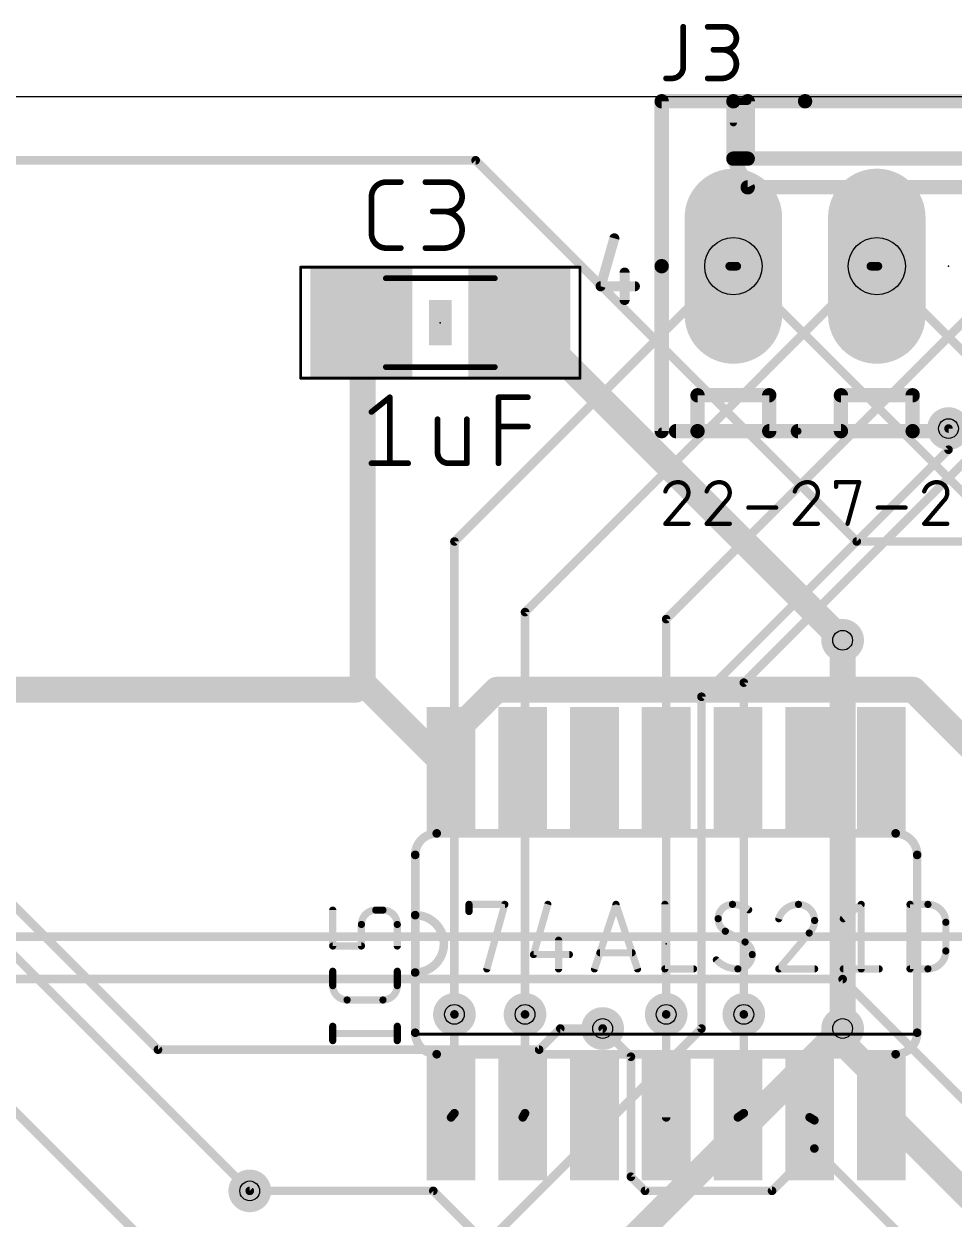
# Model space of a CAD drawing. Extents: x 0 to 200, y 0 to 49.
# Drawn here: x 141.62 to 158.1, y 28.12 to 49.29 of the extents above; entities that cross this region are included whole.
import ezdxf

# ---------------------------------------------------------------- set-up
doc = ezdxf.new("R2010")
doc.units = 0
for name, color, linetype in [('1', 12, 'CONTINUOUS'), ('16', 132, 'CONTINUOUS'), ('17', 110, 'CONTINUOUS'), ('18', 110, 'CONTINUOUS'), ('20', 31, 'CONTINUOUS'), ('21', 253, 'CONTINUOUS'), ('23', 53, 'CONTINUOUS'), ('25', 253, 'CONTINUOUS'), ('27', 253, 'CONTINUOUS'), ('29', 253, 'CONTINUOUS'), ('30', 253, 'CONTINUOUS'), ('31', 253, 'CONTINUOUS'), ('35', 253, 'CONTINUOUS'), ('39', 12, 'CONTINUOUS'), ('44', 253, 'CONTINUOUS'), ('51', 253, 'CONTINUOUS')]:
    doc.layers.add(name, color=color, linetype=linetype)

# ---------------------------------------------------------------- blocks, each defined once
blk = doc.blocks.new('RECT')
blk.add_solid([(-0.5, -0.5), (0.5, -0.5), (-0.5, 0.5), (0.5, 0.5)])
blk = doc.blocks.new('LONGP100')
at = {"const_width": 1}
blk.add_lwpolyline([(-0.5, 0), (0.5, 0)], dxfattribs=at)
at = {"const_width": 0.5}
for points in [[(-0.5, 0.25, 1), (-0.5, -0.25)], [(0.5, -0.25, 1), (0.5, 0.25)]]:
    blk.add_lwpolyline(points, format="xyb", dxfattribs=at)
blk = doc.blocks.new('ROUNDV')
at = {"const_width": 0.5}
blk.add_lwpolyline([(0, -0.25, 1), (0, 0.25, 1), (0, -0.25)], format="xyb", dxfattribs=at)

msp = doc.modelspace()

# ---------------------------------------------------------------- linework, layer by layer
at = {"layer": '1'}
for points, const_width in [([(88.125, 46.875), (149.625, 46.875)], 0.1524), ([(149.625, 46.875), (156.375, 40.125)], 0.1524), ([(154.25, 45), (154.19, 45)], 0.1524), ([(154.25, 45), (158.5, 40.75)], 0.1524), ([(156.75, 45), (156.73, 45)], 0.1524), ([(156.75, 45), (159, 42.75)], 0.1524), ([(147.625, 44), (147.6, 44)], 0.4572), ([(147.625, 37.625), (147.625, 44)], 0.4572), ([(150.5, 44), (150.4, 44)], 0.4572), ([(156.125, 38.375), (150.5, 44)], 0.4572), ([(158, 42.125), (181.625, 42.125)], 0.1524), ([(156.375, 40.125), (162.875, 40.125)], 0.1524), ([(135.875, 37.5), (147.5, 37.5)], 0.4572), ([(147.5, 37.5), (147.625, 37.625)], 0.4572), ([(149.125, 36.125), (147.625, 37.625)], 0.4572), ([(149, 36.5), (150, 37.5)], 0.4572), ([(150, 37.5), (157.375, 37.5)], 0.4572), ([(157.375, 37.5), (158.75, 36.125)], 0.4572), ([(149, 36.5), (149.19, 36.0734)], 0.4572), ([(149.125, 36.125), (149.19, 36.0734)], 0.4572), ([(153.75, 17.75), (138.5, 33)], 0.1524), ([(138.875, 33.125), (168.375, 33.125)], 0.1524), ([(140, 32.375), (156.125, 32.375)], 0.1524), ([(156.125, 32.375), (161.625, 26.875)], 0.1524), ([(149.25, 31.75), (149.25, 30)], 0.1524), ([(150.5, 31.75), (150.5, 30)], 0.1524), ([(153, 31.75), (153, 29.9266)], 0.1524), ([(154.375, 31.75), (154.375, 30)], 0.1524), ([(151.875, 31.5), (152.375, 31)], 0.1524), ([(156.125, 31.25), (156.125, 31.5)], 0.4572), ([(156.75, 30.625), (156.125, 31.25)], 0.4572), ([(152.375, 31), (152.375, 28.875)], 0.1524), ([(156.75, 30), (156.75, 30.625)], 0.4572), ([(149.25, 30), (149.19, 29.9266)], 0.1524), ([(150.5, 30), (150.46, 29.9266)], 0.1524), ([(154.375, 30), (154.27, 29.9266)], 0.1524), ([(156.75, 30), (156.81, 29.9266)], 0.4572), ([(157, 29.875), (156.81, 29.9266)], 0.4572), ([(162.25, 24.625), (157, 29.875)], 0.4572), ([(155.625, 29.875), (155.54, 29.9266)], 0.1524), ([(155.625, 29.375), (155.54, 29.9266)], 0.1524), ([(155.625, 29.375), (155.625, 29.875)], 0.1524), ([(154.875, 28.625), (155.625, 29.375)], 0.1524), ([(162.375, 22.625), (155.625, 29.375)], 0.1524), ([(152.375, 28.875), (152.625, 28.625)], 0.1524), ([(145.625, 28.625), (148.875, 28.625)], 0.1524), ([(148.875, 28.625), (151.375, 26.125)], 0.1524), ([(152.625, 28.625), (154.875, 28.625)], 0.1524)]:
    msp.add_lwpolyline(points, dxfattribs=dict(at, const_width=const_width))
for points, const_width in [([(149.6519, 46.9019, 1), (149.5981, 46.8481)], 0.0762), ([(149.625, 46.8369, 1), (149.625, 46.9131)], 0.0762), ([(154.19, 45.0381, 1), (154.19, 44.9619)], 0.0762), ([(154.2769, 45.0269, 1), (154.2231, 44.9731)], 0.0762), ([(154.25, 44.9619, 1), (154.25, 45.0381)], 0.0762), ([(156.73, 45.0381, 1), (156.73, 44.9619)], 0.0762), ([(156.7769, 45.0269, 1), (156.7231, 44.9731)], 0.0762), ([(156.75, 44.9619, 1), (156.75, 45.0381)], 0.0762), ([(147.6, 44.1143, 1), (147.6, 43.8857)], 0.2286), ([(147.7393, 44, 1), (147.5107, 44)], 0.2286), ([(147.625, 43.8857, 1), (147.625, 44.1143)], 0.2286), ([(150.4, 44.1143, 1), (150.4, 43.8857)], 0.2286), ([(150.5808, 44.0808, 1), (150.4192, 43.9192)], 0.2286), ([(150.5, 43.8857, 1), (150.5, 44.1143)], 0.2286), ([(158, 42.1631, 1), (158, 42.0869)], 0.0762), ([(156.375, 40.1631, 1), (156.375, 40.0869)], 0.0762), ([(156.3481, 40.0981, 1), (156.4019, 40.1519)], 0.0762), ([(156.0442, 38.2942, 1), (156.2058, 38.4558)], 0.2286), ([(147.4192, 37.5808, 1), (147.5808, 37.4192)], 0.2286), ([(147.5, 37.3857, 1), (147.5, 37.6143)], 0.2286), ([(147.7058, 37.7058, 1), (147.5442, 37.5442)], 0.2286), ([(147.5107, 37.625, 1), (147.7393, 37.625)], 0.2286), ([(147.7058, 37.5442, 1), (147.5442, 37.7058)], 0.2286), ([(150, 37.6143, 1), (150, 37.3857)], 0.2286), ([(150.0808, 37.4192, 1), (149.9192, 37.5808)], 0.2286), ([(157.4558, 37.5808, 1), (157.2942, 37.4192)], 0.2286), ([(157.375, 37.3857, 1), (157.375, 37.6143)], 0.2286), ([(149.1044, 36.5465, 1), (148.8956, 36.4535)], 0.2286), ([(148.9192, 36.5808, 1), (149.0808, 36.4192)], 0.2286), ([(149.1961, 36.2145, 1), (149.0539, 36.0355)], 0.2286), ([(149.0442, 36.0442, 1), (149.2058, 36.2058)], 0.2286), ([(149.0856, 36.0269, 1), (149.2944, 36.1199)], 0.2286), ([(149.1189, 35.9839, 1), (149.2611, 36.1629)], 0.2286), ([(156.1519, 32.4019, 1), (156.0981, 32.3481)], 0.0762), ([(156.125, 32.3369, 1), (156.125, 32.4131)], 0.0762), ([(149.2881, 31.75, 1), (149.2119, 31.75)], 0.0762), ([(150.5381, 31.75, 1), (150.4619, 31.75)], 0.0762), ([(153.0381, 31.75, 1), (152.9619, 31.75)], 0.0762), ([(154.4131, 31.75, 1), (154.3369, 31.75)], 0.0762), ([(151.9019, 31.5269, 1), (151.8481, 31.4731)], 0.0762), ([(156.2393, 31.5, 1), (156.0107, 31.5)], 0.2286), ([(156.2058, 31.3308, 1), (156.0442, 31.1692)], 0.2286), ([(156.0107, 31.25, 1), (156.2393, 31.25)], 0.2286), ([(152.4131, 31, 1), (152.3369, 31)], 0.0762), ([(152.3481, 30.9731, 1), (152.4019, 31.0269)], 0.0762), ([(156.8643, 30.625, 1), (156.6357, 30.625)], 0.2286), ([(156.6692, 30.5442, 1), (156.8308, 30.7058)], 0.2286), ([(149.2795, 29.9759, 1), (149.2205, 30.0241)], 0.0762), ([(150.5335, 29.9818, 1), (150.4665, 30.0182)], 0.0762), ([(154.3968, 29.9688, 1), (154.3532, 30.0312)], 0.0762), ([(156.8385, 30.0723, 1), (156.6615, 29.9277)], 0.2286), ([(156.6357, 30, 1), (156.8643, 30)], 0.2286), ([(156.84, 30.0369, 1), (156.78, 29.8163)], 0.2286), ([(156.7215, 29.8543, 1), (156.8985, 29.9989)], 0.2286), ([(157.0808, 29.9558, 1), (156.9192, 29.7942)], 0.2286), ([(156.97, 29.7647, 1), (157.03, 29.9853)], 0.2286), ([(149.1605, 29.9507, 1), (149.2195, 29.9025)], 0.0762), ([(149.2119, 30, 1), (149.2881, 30)], 0.0762), ([(150.4265, 29.9448, 1), (150.4935, 29.9084)], 0.0762), ([(150.4619, 30, 1), (150.5381, 30)], 0.0762), ([(152.9619, 29.9266, 1), (153.0381, 29.9266)], 0.0762), ([(154.2482, 29.9578, 1), (154.2918, 29.8954)], 0.0762), ([(154.3369, 30, 1), (154.4131, 30)], 0.0762), ([(155.5598, 29.9592, 1), (155.5202, 29.894)], 0.0762), ([(155.5777, 29.9324, 1), (155.5023, 29.9208)], 0.0762), ([(155.6631, 29.875, 1), (155.5869, 29.875)], 0.0762), ([(155.6052, 29.8424, 1), (155.6448, 29.9076)], 0.0762), ([(155.6519, 29.4019, 1), (155.5981, 29.3481)], 0.0762), ([(155.6519, 29.3481, 1), (155.5981, 29.4019)], 0.0762), ([(155.5869, 29.375, 1), (155.6631, 29.375)], 0.0762), ([(155.5873, 29.3692, 1), (155.6627, 29.3808)], 0.0762), ([(152.3369, 28.875, 1), (152.4131, 28.875)], 0.0762), ([(152.4019, 28.9019, 1), (152.3481, 28.8481)], 0.0762), ([(145.625, 28.6631, 1), (145.625, 28.5869)], 0.0762), ([(148.9019, 28.6519, 1), (148.8481, 28.5981)], 0.0762), ([(148.875, 28.5869, 1), (148.875, 28.6631)], 0.0762), ([(152.625, 28.6631, 1), (152.625, 28.5869)], 0.0762), ([(152.5981, 28.5981, 1), (152.6519, 28.6519)], 0.0762), ([(154.8481, 28.6519, 1), (154.9019, 28.5981)], 0.0762), ([(154.875, 28.5869, 1), (154.875, 28.6631)], 0.0762)]:
    msp.add_lwpolyline(points, format="xyb", dxfattribs=dict(at, const_width=const_width))
at = {"layer": '16'}
for points, const_width in [([(127.625, 46.625), (145.625, 28.625)], 0.1524), ([(129.125, 46), (144, 31.125)], 0.1524), ([(154.125, 45), (149.25, 40.125)], 0.1524), ([(156.625, 45), (150.5, 38.875)], 0.1524), ([(159.25, 45), (153, 38.75)], 0.1524), ([(154.125, 45), (154.19, 45)], 0.1524), ([(161.75, 45), (154.375, 37.625)], 0.1524), ([(156.625, 45), (156.73, 45)], 0.1524), ([(158, 41.75), (158, 42.125)], 0.1524), ([(153.625, 37.375), (158, 41.75)], 0.1524), ([(149.25, 40.125), (149.25, 31.75)], 0.1524), ([(150.5, 38.875), (150.5, 31.75)], 0.1524), ([(153, 38.75), (153, 31.75)], 0.1524), ([(156.125, 31.5), (156.125, 38.375)], 0.4572), ([(154.375, 37.625), (154.375, 31.75)], 0.1524), ([(153.625, 31.5), (153.625, 37.375)], 0.1524), ([(148.625, 26.5), (153.625, 31.5)], 0.1524), ([(156.125, 31.5), (150.625, 26)], 0.4572), ([(150.75, 31.125), (151.125, 31.5)], 0.1524), ([(151.125, 31.5), (151.875, 31.5)], 0.1524), ([(144, 31.125), (150.75, 31.125)], 0.1524)]:
    msp.add_lwpolyline(points, dxfattribs=dict(at, const_width=const_width))
for points, const_width in [([(154.125, 45.0381, 1), (154.125, 44.9619)], 0.0762), ([(154.1519, 44.9731, 1), (154.0981, 45.0269)], 0.0762), ([(154.19, 44.9619, 1), (154.19, 45.0381)], 0.0762), ([(156.625, 45.0381, 1), (156.625, 44.9619)], 0.0762), ([(156.6519, 44.9731, 1), (156.5981, 45.0269)], 0.0762), ([(156.73, 44.9619, 1), (156.73, 45.0381)], 0.0762), ([(158.0381, 42.125, 1), (157.9619, 42.125)], 0.0762), ([(157.9619, 41.75, 1), (158.0381, 41.75)], 0.0762), ([(158.0269, 41.7231, 1), (157.9731, 41.7769)], 0.0762), ([(149.2881, 40.125, 1), (149.2119, 40.125)], 0.0762), ([(149.2231, 40.1519, 1), (149.2769, 40.0981)], 0.0762), ([(150.5381, 38.875, 1), (150.4619, 38.875)], 0.0762), ([(150.4731, 38.9019, 1), (150.5269, 38.8481)], 0.0762), ([(153.0381, 38.75, 1), (152.9619, 38.75)], 0.0762), ([(152.9731, 38.7769, 1), (153.0269, 38.7231)], 0.0762), ([(156.2393, 38.375, 1), (156.0107, 38.375)], 0.2286), ([(154.4131, 37.625, 1), (154.3369, 37.625)], 0.0762), ([(154.3481, 37.6519, 1), (154.4019, 37.5981)], 0.0762), ([(153.6631, 37.375, 1), (153.5869, 37.375)], 0.0762), ([(153.5981, 37.4019, 1), (153.6519, 37.3481)], 0.0762), ([(149.2119, 31.75, 1), (149.2881, 31.75)], 0.0762), ([(150.4619, 31.75, 1), (150.5381, 31.75)], 0.0762), ([(152.9619, 31.75, 1), (153.0381, 31.75)], 0.0762), ([(154.3369, 31.75, 1), (154.4131, 31.75)], 0.0762), ([(151.125, 31.5381, 1), (151.125, 31.4619)], 0.0762), ([(151.1519, 31.4731, 1), (151.0981, 31.5269)], 0.0762), ([(151.875, 31.4619, 1), (151.875, 31.5381)], 0.0762), ([(153.5869, 31.5, 1), (153.6631, 31.5)], 0.0762), ([(153.6519, 31.4731, 1), (153.5981, 31.5269)], 0.0762), ([(156.0107, 31.5, 1), (156.2393, 31.5)], 0.2286), ([(156.2058, 31.4192, 1), (156.0442, 31.5808)], 0.2286), ([(144, 31.1631, 1), (144, 31.0869)], 0.0762), ([(143.9731, 31.0981, 1), (144.0269, 31.1519)], 0.0762), ([(150.7231, 31.1519, 1), (150.7769, 31.0981)], 0.0762), ([(150.75, 31.0869, 1), (150.75, 31.1631)], 0.0762), ([(145.5981, 28.5981, 1), (145.6519, 28.6519)], 0.0762)]:
    msp.add_lwpolyline(points, format="xyb", dxfattribs=dict(at, const_width=const_width))
at = {"layer": '20'}
msp.add_line((200, 48), (0, 48), dxfattribs=at)
at = {"layer": '21'}
for points, const_width in [([(152.92, 45), (152.92, 47.921)], 0.254), ([(152.92, 47.921), (154.19, 47.921)], 0.254), ([(154.19, 47.921), (155.46, 47.921)], 0.254), ([(154.19, 46.905), (154.19, 47.921)], 0.254), ([(154.444, 47.921), (154.444, 46.905)], 0.254), ([(163.08, 47.921), (155.46, 47.921)], 0.254), ([(154.19, 47.54), (154.19, 47.921)], 0.127), ([(154.444, 47.921), (154.19, 47.921)], 0.127), ([(154.19, 46.905), (154.444, 46.905)], 0.254), ([(154.19, 46.905), (154.444, 46.397)], 0.254), ([(154.444, 46.905), (161.556, 46.905)], 0.254), ([(154.444, 46.397), (161.556, 46.397)], 0.254), ([(152.0817, 45.4938), (151.839, 44.6443)], 0.1778), ([(152.92, 45), (152.92, 42.079)], 0.254), ([(152.2637, 44.887), (152.2637, 44.4016)], 0.1778), ([(151.839, 44.6443), (152.4458, 44.6443)], 0.1778), ([(153.555, 42.079), (153.555, 42.714)], 0.254), ([(153.555, 42.714), (154.825, 42.714)], 0.254), ([(154.825, 42.714), (154.825, 42.079)], 0.254), ([(156.095, 42.079), (156.095, 42.714)], 0.254), ([(156.095, 42.714), (157.365, 42.714)], 0.254), ([(157.365, 42.714), (157.365, 42.079)], 0.254), ([(152.92, 42.079), (155.333, 42.079)], 0.127), ([(153.174, 42.079), (153.555, 42.079)], 0.254), ([(157.365, 42.079), (153.555, 42.079)], 0.254), ([(154.825, 42.079), (156.095, 42.079)], 0.254), ([(163.08, 42.079), (155.333, 42.079)], 0.254), ([(157.365, 42.079), (158.635, 42.079)], 0.254), ([(157.064, 34.9558), (148.936, 34.9558)], 0.1524), ([(148.555, 34.5748), (148.555, 33.508)], 0.1524), ([(157.445, 31.4252), (157.445, 34.5748)], 0.1524), ([(148.555, 33.508), (148.555, 32.492)], 0.1524), ([(148.555, 32.492), (148.555, 31.4252)], 0.1524), ([(148.555, 31.3998), (157.445, 31.3998)], 0.0508), ([(148.936, 31.0442), (157.064, 31.0442)], 0.1524)]:
    msp.add_lwpolyline(points, dxfattribs=dict(at, const_width=const_width))
for points, const_width in [([(152.9835, 47.921, 1), (152.8565, 47.921)], 0.127), ([(152.92, 47.9845, 1), (152.92, 47.8575)], 0.127), ([(154.19, 47.9845, 1), (154.19, 47.8575)], 0.127), ([(154.2535, 47.921, 1), (154.1265, 47.921)], 0.127), ([(154.19, 47.8575, 1), (154.19, 47.9845)], 0.127), ([(154.5075, 47.921, 1), (154.3805, 47.921)], 0.127), ([(155.46, 47.9845, 1), (155.46, 47.8575)], 0.127), ([(155.46, 47.8575, 1), (155.46, 47.9845)], 0.127), ([(154.19, 47.9528, 1), (154.19, 47.8892)], 0.0635), ([(154.2217, 47.921, 1), (154.1583, 47.921)], 0.0635), ([(154.444, 47.8892, 1), (154.444, 47.9528)], 0.0635), ([(154.1583, 47.54, 1), (154.2217, 47.54)], 0.0635), ([(154.19, 46.9685, 1), (154.19, 46.8415)], 0.127), ([(154.2468, 46.9334, 1), (154.1332, 46.8766)], 0.127), ([(154.444, 46.9685, 1), (154.444, 46.8415)], 0.127), ([(154.444, 46.8415, 1), (154.444, 46.9685)], 0.127), ([(154.1265, 46.905, 1), (154.2535, 46.905)], 0.127), ([(154.3805, 46.905, 1), (154.5075, 46.905)], 0.127), ([(154.444, 46.4605, 1), (154.444, 46.3335)], 0.127), ([(154.3872, 46.3686, 1), (154.5008, 46.4254)], 0.127), ([(152.1244, 45.4816, 1), (152.039, 45.506)], 0.0889), ([(152.9835, 45, 1), (152.8565, 45)], 0.127), ([(152.3082, 44.887, 1), (152.2193, 44.887)], 0.0889), ([(152.8565, 45, 1), (152.9835, 45)], 0.127), ([(151.839, 44.6888, 1), (151.839, 44.5999)], 0.0889), ([(151.7963, 44.6565, 1), (151.8817, 44.6321)], 0.0889), ([(152.4458, 44.5999, 1), (152.4458, 44.6888)], 0.0889), ([(152.2193, 44.4016, 1), (152.3082, 44.4016)], 0.0889), ([(153.6185, 42.714, 1), (153.4915, 42.714)], 0.127), ([(153.555, 42.7775, 1), (153.555, 42.6505)], 0.127), ([(154.8885, 42.714, 1), (154.7615, 42.714)], 0.127), ([(154.825, 42.6505, 1), (154.825, 42.7775)], 0.127), ([(156.1585, 42.714, 1), (156.0315, 42.714)], 0.127), ([(156.095, 42.7775, 1), (156.095, 42.6505)], 0.127), ([(157.4285, 42.714, 1), (157.3015, 42.714)], 0.127), ([(157.365, 42.6505, 1), (157.365, 42.7775)], 0.127), ([(152.8565, 42.079, 1), (152.9835, 42.079)], 0.127), ([(152.92, 42.1108, 1), (152.92, 42.0472)], 0.0635), ([(153.174, 42.1425, 1), (153.174, 42.0155)], 0.127), ([(153.555, 42.1425, 1), (153.555, 42.0155)], 0.127), ([(153.4915, 42.079, 1), (153.6185, 42.079)], 0.127), ([(153.555, 42.0155, 1), (153.555, 42.1425)], 0.127), ([(154.825, 42.1425, 1), (154.825, 42.0155)], 0.127), ([(154.7615, 42.079, 1), (154.8885, 42.079)], 0.127), ([(155.333, 42.1425, 1), (155.333, 42.0155)], 0.127), ([(155.333, 42.0472, 1), (155.333, 42.1108)], 0.0635), ([(156.0315, 42.079, 1), (156.1585, 42.079)], 0.127), ([(156.095, 42.0155, 1), (156.095, 42.1425)], 0.127), ([(157.365, 42.1425, 1), (157.365, 42.0155)], 0.127), ([(157.3015, 42.079, 1), (157.4285, 42.079)], 0.127), ([(157.365, 42.0155, 1), (157.365, 42.1425)], 0.127), ([(148.936, 34.9558, 0.4142), (148.555, 34.5748)], 0.1524), ([(148.936, 34.9939, 1), (148.936, 34.9177)], 0.0762), ([(148.936, 34.9177, 1), (148.936, 34.9939)], 0.0762), ([(157.445, 34.5748, 0.4142), (157.064, 34.9558)], 0.1524), ([(157.064, 34.9939, 1), (157.064, 34.9177)], 0.0762), ([(157.064, 34.9177, 1), (157.064, 34.9939)], 0.0762), ([(148.5931, 34.5748, 1), (148.5169, 34.5748)], 0.0762), ([(148.5169, 34.5748, 1), (148.5931, 34.5748)], 0.0762), ([(157.4831, 34.5748, 1), (157.4069, 34.5748)], 0.0762), ([(157.4069, 34.5748, 1), (157.4831, 34.5748)], 0.0762), ([(148.5931, 33.508, 1), (148.5169, 33.508)], 0.0762), ([(148.555, 32.492, 1), (148.555, 33.508)], 0.1524), ([(148.555, 33.5461, 1), (148.555, 33.4699)], 0.0762), ([(148.5169, 33.508, 1), (148.5931, 33.508)], 0.0762), ([(148.5931, 32.492, 1), (148.5169, 32.492)], 0.0762), ([(148.555, 32.5301, 1), (148.555, 32.4539)], 0.0762), ([(148.5169, 32.492, 1), (148.5931, 32.492)], 0.0762), ([(148.555, 31.4252, 0.4142), (148.936, 31.0442)], 0.1524), ([(148.5931, 31.4252, 1), (148.5169, 31.4252)], 0.0762), ([(148.5169, 31.4252, 1), (148.5931, 31.4252)], 0.0762), ([(148.555, 31.4125, 1), (148.555, 31.3871)], 0.0254), ([(157.064, 31.0442, 0.4142), (157.445, 31.4252)], 0.1524), ([(157.4831, 31.4252, 1), (157.4069, 31.4252)], 0.0762), ([(157.4069, 31.4252, 1), (157.4831, 31.4252)], 0.0762), ([(157.445, 31.3871, 1), (157.445, 31.4125)], 0.0254), ([(148.936, 31.0823, 1), (148.936, 31.0061)], 0.0762), ([(148.936, 31.0061, 1), (148.936, 31.0823)], 0.0762), ([(157.064, 31.0823, 1), (157.064, 31.0061)], 0.0762), ([(157.064, 31.0061, 1), (157.064, 31.0823)], 0.0762)]:
    msp.add_lwpolyline(points, format="xyb", dxfattribs=dict(at, const_width=const_width))
at = {"layer": '23'}
for p in [(158, 45), (149, 44), (153, 33)]:
    msp.add_point(p, dxfattribs=at)
at = {"layer": '25'}
for points, const_width in [([(153.3025, 49.2403), (153.3025, 48.5291)], 0.1016), ([(153.7352, 49.2403), (154.04, 49.2403)], 0.1016), ([(154.04, 48.8339), (153.8368, 48.8339)], 0.1016), ([(153.0993, 48.3259), (152.9977, 48.3259)], 0.1016), ([(153.7352, 48.3259), (153.9892, 48.3259)], 0.1016), ([(148.0404, 46.4892), (148.3001, 46.4892)], 0.1016), ([(148.7366, 46.4892), (149.1261, 46.4892)], 0.1016), ([(147.7808, 45.5804), (147.7808, 46.2296)], 0.1016), ([(149.1261, 45.9699), (148.8664, 45.9699)], 0.1016), ([(148.3001, 45.3208), (148.0404, 45.3208)], 0.1016), ([(148.7366, 45.3208), (149.0612, 45.3208)], 0.1016), ([(147.0945, 32.9619), (147.0945, 33.5969)], 0.127), ([(147.9835, 33.5969), (147.8565, 33.5969)], 0.127), ([(147.6025, 33.3429), (147.6025, 32.9619)], 0.127), ([(148.2375, 32.9619), (148.2375, 33.3429)], 0.127), ([(147.6025, 32.9619), (147.0945, 32.9619)], 0.127), ([(147.0945, 32.2597), (147.0945, 32.5137)], 0.127), ([(148.2375, 32.5137), (148.2375, 32.2597)], 0.127), ([(147.9835, 32.0057), (147.3485, 32.0057)], 0.127), ([(147.0945, 31.2855), (147.0945, 31.5395)], 0.127), ([(148.2375, 31.2855), (148.2375, 31.5395)], 0.127), ([(147.0945, 31.4125), (148.2375, 31.4125)], 0.127)]:
    msp.add_lwpolyline(points, dxfattribs=dict(at, const_width=const_width))
for points, const_width in [([(153.3279, 49.2403, 1), (153.2771, 49.2403)], 0.0508), ([(153.7352, 49.2657, 1), (153.7352, 49.2149)], 0.0508), ([(154.04, 48.8339, 1), (154.04, 49.2403)], 0.1016), ([(154.04, 49.2657, 1), (154.04, 49.2149)], 0.0508), ([(154.04, 49.2149, 1), (154.04, 49.2657)], 0.0508), ([(153.8368, 48.8593, 1), (153.8368, 48.8085)], 0.0508), ([(153.9892, 48.3259, 1), (153.9892, 48.8339)], 0.1016), ([(153.9892, 48.8593, 1), (153.9892, 48.8085)], 0.0508), ([(154.04, 48.8593, 1), (154.04, 48.8085)], 0.0508), ([(154.04, 48.8085, 1), (154.04, 48.8593)], 0.0508), ([(153.0993, 48.3259, 0.4142), (153.3025, 48.5291)], 0.1016), ([(153.3279, 48.5291, 1), (153.2771, 48.5291)], 0.0508), ([(153.2771, 48.5291, 1), (153.3279, 48.5291)], 0.0508), ([(152.9977, 48.3513, 1), (152.9977, 48.3005)], 0.0508), ([(153.0993, 48.3513, 1), (153.0993, 48.3005)], 0.0508), ([(153.0993, 48.3005, 1), (153.0993, 48.3513)], 0.0508), ([(153.7352, 48.3513, 1), (153.7352, 48.3005)], 0.0508), ([(153.9892, 48.3513, 1), (153.9892, 48.3005)], 0.0508), ([(153.9892, 48.3005, 1), (153.9892, 48.3513)], 0.0508), ([(148.0404, 46.4892, 0.4142), (147.7808, 46.2296)], 0.1016), ([(148.0404, 46.5146, 1), (148.0404, 46.4638)], 0.0508), ([(148.0404, 46.4638, 1), (148.0404, 46.5146)], 0.0508), ([(148.3001, 46.4638, 1), (148.3001, 46.5146)], 0.0508), ([(148.7366, 46.5146, 1), (148.7366, 46.4638)], 0.0508), ([(149.1261, 45.9699, 1), (149.1261, 46.4892)], 0.1016), ([(149.1261, 46.5146, 1), (149.1261, 46.4638)], 0.0508), ([(149.1261, 46.4638, 1), (149.1261, 46.5146)], 0.0508), ([(147.8062, 46.2296, 1), (147.7554, 46.2296)], 0.0508), ([(147.7554, 46.2296, 1), (147.8062, 46.2296)], 0.0508), ([(148.8664, 45.9953, 1), (148.8664, 45.9445)], 0.0508), ([(149.0612, 45.3208, 1), (149.0612, 45.9699)], 0.1016), ([(149.0612, 45.9953, 1), (149.0612, 45.9445)], 0.0508), ([(149.1261, 45.9953, 1), (149.1261, 45.9445)], 0.0508), ([(149.1261, 45.9445, 1), (149.1261, 45.9953)], 0.0508), ([(147.7808, 45.5804, 0.4142), (148.0404, 45.3208)], 0.1016), ([(147.8062, 45.5804, 1), (147.7554, 45.5804)], 0.0508), ([(147.7554, 45.5804, 1), (147.8062, 45.5804)], 0.0508), ([(148.0404, 45.3462, 1), (148.0404, 45.2954)], 0.0508), ([(148.0404, 45.2954, 1), (148.0404, 45.3462)], 0.0508), ([(148.3001, 45.2954, 1), (148.3001, 45.3462)], 0.0508), ([(148.7366, 45.3462, 1), (148.7366, 45.2954)], 0.0508), ([(149.0612, 45.3462, 1), (149.0612, 45.2954)], 0.0508), ([(149.0612, 45.2954, 1), (149.0612, 45.3462)], 0.0508), ([(147.1262, 33.5969, 1), (147.0628, 33.5969)], 0.0635), ([(147.8565, 33.5969, 0.4142), (147.6025, 33.3429)], 0.127), ([(147.8565, 33.6286, 1), (147.8565, 33.5651)], 0.0635), ([(147.8565, 33.5651, 1), (147.8565, 33.6286)], 0.0635), ([(148.2375, 33.3429, 0.4142), (147.9835, 33.5969)], 0.127), ([(147.9835, 33.6286, 1), (147.9835, 33.5651)], 0.0635), ([(147.9835, 33.5651, 1), (147.9835, 33.6286)], 0.0635), ([(147.6343, 33.3429, 1), (147.5708, 33.3429)], 0.0635), ([(147.5708, 33.3429, 1), (147.6343, 33.3429)], 0.0635), ([(148.2692, 33.3429, 1), (148.2058, 33.3429)], 0.0635), ([(148.2058, 33.3429, 1), (148.2692, 33.3429)], 0.0635), ([(147.0945, 32.9936, 1), (147.0945, 32.9301)], 0.0635), ([(147.6025, 32.9301, 1), (147.6025, 32.9936)], 0.0635), ([(147.0628, 32.9619, 1), (147.1262, 32.9619)], 0.0635), ([(147.5708, 32.9619, 1), (147.6343, 32.9619)], 0.0635), ([(148.2058, 32.9619, 1), (148.2692, 32.9619)], 0.0635), ([(147.1262, 32.5137, 1), (147.0628, 32.5137)], 0.0635), ([(148.2692, 32.5137, 1), (148.2058, 32.5137)], 0.0635), ([(147.0945, 32.2597, 0.4142), (147.3485, 32.0057)], 0.127), ([(147.1262, 32.2597, 1), (147.0628, 32.2597)], 0.0635), ([(147.0628, 32.2597, 1), (147.1262, 32.2597)], 0.0635), ([(147.9835, 32.0057, 0.4142), (148.2375, 32.2597)], 0.127), ([(148.2692, 32.2597, 1), (148.2058, 32.2597)], 0.0635), ([(148.2058, 32.2597, 1), (148.2692, 32.2597)], 0.0635), ([(147.3485, 32.0374, 1), (147.3485, 31.9739)], 0.0635), ([(147.3485, 31.9739, 1), (147.3485, 32.0374)], 0.0635), ([(147.9835, 32.0374, 1), (147.9835, 31.9739)], 0.0635), ([(147.9835, 31.9739, 1), (147.9835, 32.0374)], 0.0635), ([(147.1262, 31.5395, 1), (147.0628, 31.5395)], 0.0635), ([(148.2692, 31.5395, 1), (148.2058, 31.5395)], 0.0635), ([(147.0945, 31.4443, 1), (147.0945, 31.3808)], 0.0635), ([(148.2375, 31.3808, 1), (148.2375, 31.4443)], 0.0635), ([(147.0628, 31.2855, 1), (147.1262, 31.2855)], 0.0635), ([(148.2058, 31.2855, 1), (148.2692, 31.2855)], 0.0635)]:
    msp.add_lwpolyline(points, format="xyb", dxfattribs=dict(at, const_width=const_width))
at = {"layer": '27'}
for points, const_width in [([(147.7808, 42.4196), (148.1054, 42.6792)], 0.1016), ([(148.1054, 42.6792), (148.1054, 41.5108)], 0.1016), ([(150.031, 41.5108), (150.031, 42.6792)], 0.1016), ([(150.031, 42.6792), (150.5502, 42.6792)], 0.1016), ([(148.9506, 42.2897), (148.9506, 41.7055)], 0.1016), ([(149.4699, 41.5108), (149.4699, 42.2897)], 0.1016), ([(150.031, 42.1599), (150.5502, 42.1599)], 0.1016), ([(147.7808, 41.5108), (148.4299, 41.5108)], 0.1016), ([(149.1453, 41.5108), (149.4699, 41.5108)], 0.1016), ([(156.0086, 41.094), (156.0086, 41.1758)], 0.0762), ([(156.0086, 41.1758), (156.4178, 41.1758)], 0.0762), ([(156.4178, 41.1758), (156.2132, 40.4392)], 0.0762), ([(153.3328, 40.8484), (152.985, 40.4392)], 0.0762), ([(154.0644, 40.8484), (153.7165, 40.4392)], 0.0762), ([(155.6249, 40.8484), (155.2771, 40.4392)], 0.0762), ([(157.917, 40.8484), (157.5692, 40.4392)], 0.0762), ([(154.4559, 40.7257), (154.947, 40.7257)], 0.0762), ([(156.748, 40.7257), (157.2391, 40.7257)], 0.0762), ([(152.985, 40.4392), (153.3942, 40.4392)], 0.0762), ([(153.7165, 40.4392), (154.1257, 40.4392)], 0.0762), ([(155.2771, 40.4392), (155.6863, 40.4392)], 0.0762), ([(157.5692, 40.4392), (157.9784, 40.4392)], 0.0762), ([(149.5075, 33.5715), (149.5075, 33.6985)], 0.127), ([(149.5075, 33.6985), (150.1425, 33.6985)], 0.127), ([(150.1425, 33.6985), (149.825, 32.5555)], 0.127), ([(150.9045, 33.6985), (150.6505, 32.8095)], 0.127), ([(151.73, 32.5555), (152.111, 33.6985)], 0.127), ([(152.111, 33.6985), (152.492, 32.5555)], 0.127), ([(152.9771, 33.6985), (152.9771, 32.5555)], 0.127), ([(156.1369, 33.4445), (156.4544, 33.6985)], 0.127), ([(156.4544, 33.6985), (156.4544, 32.5555)], 0.127), ([(157.318, 32.5555), (157.318, 33.6985)], 0.127), ([(157.318, 33.6985), (157.6355, 33.6985)], 0.127), ([(157.953, 33.381), (157.953, 32.873)], 0.127), ([(154.397, 33.0318), (154.0477, 33.2223)], 0.127), ([(155.5336, 33.1905), (154.9939, 32.5555)], 0.127), ([(151.095, 33.0635), (151.095, 32.5555)], 0.127), ([(150.6505, 32.8095), (151.2855, 32.8095)], 0.127), ([(152.3967, 32.8413), (151.8253, 32.8413)], 0.127), ([(152.9771, 32.5555), (153.4851, 32.5555)], 0.127), ([(154.9939, 32.5555), (155.6289, 32.5555)], 0.127), ([(156.1369, 32.5555), (156.7719, 32.5555)], 0.127), ([(157.6355, 32.5555), (157.318, 32.5555)], 0.127)]:
    msp.add_lwpolyline(points, dxfattribs=dict(at, const_width=const_width))
for points, const_width in [([(148.1308, 42.6792, 1), (148.08, 42.6792)], 0.0508), ([(148.1212, 42.6594, 1), (148.0895, 42.699)], 0.0508), ([(150.0564, 42.6792, 1), (150.0056, 42.6792)], 0.0508), ([(150.031, 42.7046, 1), (150.031, 42.6538)], 0.0508), ([(150.5502, 42.6538, 1), (150.5502, 42.7046)], 0.0508), ([(147.7649, 42.4394, 1), (147.7967, 42.3997)], 0.0508), ([(148.976, 42.2897, 1), (148.9252, 42.2897)], 0.0508), ([(149.4953, 42.2897, 1), (149.4445, 42.2897)], 0.0508), ([(150.031, 42.1853, 1), (150.031, 42.1345)], 0.0508), ([(150.5502, 42.1345, 1), (150.5502, 42.1853)], 0.0508), ([(148.9506, 41.7055, 0.4142), (149.1453, 41.5108)], 0.1016), ([(148.976, 41.7055, 1), (148.9252, 41.7055)], 0.0508), ([(148.9252, 41.7055, 1), (148.976, 41.7055)], 0.0508), ([(147.7808, 41.5362, 1), (147.7808, 41.4854)], 0.0508), ([(148.08, 41.5108, 1), (148.1308, 41.5108)], 0.0508), ([(148.4299, 41.4854, 1), (148.4299, 41.5362)], 0.0508), ([(149.1453, 41.5362, 1), (149.1453, 41.4854)], 0.0508), ([(149.1453, 41.4854, 1), (149.1453, 41.5362)], 0.0508), ([(149.4445, 41.5108, 1), (149.4953, 41.5108)], 0.0508), ([(149.4699, 41.4854, 1), (149.4699, 41.5362)], 0.0508), ([(150.0056, 41.5108, 1), (150.0564, 41.5108)], 0.0508), ([(153.2101, 41.1758, 0.3252), (152.985, 41.0121)], 0.0762), ([(153.3942, 40.9916, 0.4142), (153.2101, 41.1758)], 0.0762), ([(153.2101, 41.1949, 1), (153.2101, 41.1568)], 0.0381), ([(153.2101, 41.1568, 1), (153.2101, 41.1948)], 0.0381), ([(153.9416, 41.1758, 0.3252), (153.7165, 41.0121)], 0.0762), ([(154.1257, 40.9916, 0.4142), (153.9416, 41.1758)], 0.0762), ([(153.9416, 41.1949, 1), (153.9416, 41.1568)], 0.0381), ([(153.9416, 41.1568, 1), (153.9416, 41.1948)], 0.0381), ([(155.5022, 41.1758, 0.3252), (155.2771, 41.0121)], 0.0762), ([(155.6863, 40.9916, 0.4142), (155.5022, 41.1758)], 0.0762), ([(155.5022, 41.1949, 1), (155.5022, 41.1568)], 0.0381), ([(155.5022, 41.1568, 1), (155.5022, 41.1948)], 0.0381), ([(156.0086, 41.1949, 1), (156.0086, 41.1568)], 0.0381), ([(156.0277, 41.1758, 1), (155.9896, 41.1758)], 0.0381), ([(155.9896, 41.094, 1), (156.0277, 41.094)], 0.0381), ([(156.4362, 41.1707, 1), (156.3995, 41.1809)], 0.0381), ([(156.4178, 41.1568, 1), (156.4178, 41.1949)], 0.0381), ([(157.7943, 41.1758, 0.3252), (157.5692, 41.0121)], 0.0762), ([(157.9784, 40.9916, 0.4142), (157.7943, 41.1758)], 0.0762), ([(157.7943, 41.1949, 1), (157.7943, 41.1568)], 0.0381), ([(157.7943, 41.1568, 1), (157.7943, 41.1948)], 0.0381), ([(152.9669, 41.018, 1), (153.0031, 41.0062)], 0.0381), ([(153.3328, 40.8484, 0.2053), (153.3942, 40.9916)], 0.0762), ([(153.3197, 40.8622, 1), (153.346, 40.8346)], 0.0381), ([(153.3474, 40.8361, 1), (153.3183, 40.8608)], 0.0381), ([(153.4133, 40.9916, 1), (153.3752, 40.9917)], 0.0381), ([(153.3752, 40.9916, 1), (153.4133, 40.9916)], 0.0381), ([(153.6984, 41.018, 1), (153.7346, 41.0062)], 0.0381), ([(154.0512, 40.8622, 1), (154.0775, 40.8346)], 0.0381), ([(154.0644, 40.8484, 0.2053), (154.1257, 40.9916)], 0.0762), ([(154.0789, 40.8361, 1), (154.0498, 40.8608)], 0.0381), ([(154.1448, 40.9916, 1), (154.1067, 40.9917)], 0.0381), ([(154.1067, 40.9916, 1), (154.1448, 40.9916)], 0.0381), ([(155.259, 41.018, 1), (155.2952, 41.0062)], 0.0381), ([(155.6249, 40.8484, 0.2053), (155.6863, 40.9916)], 0.0762), ([(155.6118, 40.8622, 1), (155.6381, 40.8346)], 0.0381), ([(155.6394, 40.8361, 1), (155.6104, 40.8608)], 0.0381), ([(155.7054, 40.9916, 1), (155.6673, 40.9917)], 0.0381), ([(155.6673, 40.9916, 1), (155.7054, 40.9916)], 0.0381), ([(157.5511, 41.018, 1), (157.5873, 41.0062)], 0.0381), ([(157.917, 40.8484, 0.2053), (157.9784, 40.9916)], 0.0762), ([(157.9039, 40.8622, 1), (157.9302, 40.8346)], 0.0381), ([(157.9315, 40.8361, 1), (157.9025, 40.8608)], 0.0381), ([(157.9975, 40.9916, 1), (157.9594, 40.9917)], 0.0381), ([(157.9594, 40.9916, 1), (157.9975, 40.9916)], 0.0381), ([(154.4559, 40.7447, 1), (154.4559, 40.7066)], 0.0381), ([(154.947, 40.7066, 1), (154.947, 40.7447)], 0.0381), ([(156.748, 40.7447, 1), (156.748, 40.7066)], 0.0381), ([(157.2391, 40.7066, 1), (157.2391, 40.7447)], 0.0381), ([(152.985, 40.4582, 1), (152.985, 40.4201)], 0.0381), ([(152.9705, 40.4515, 1), (152.9995, 40.4269)], 0.0381), ([(153.3942, 40.4201, 1), (153.3942, 40.4582)], 0.0381), ([(153.7165, 40.4582, 1), (153.7165, 40.4201)], 0.0381), ([(153.702, 40.4515, 1), (153.731, 40.4269)], 0.0381), ([(154.1257, 40.4201, 1), (154.1257, 40.4582)], 0.0381), ([(155.2771, 40.4582, 1), (155.2771, 40.4201)], 0.0381), ([(155.2626, 40.4515, 1), (155.2916, 40.4269)], 0.0381), ([(155.6863, 40.4201, 1), (155.6863, 40.4582)], 0.0381), ([(156.1949, 40.4443, 1), (156.2316, 40.4341)], 0.0381), ([(157.5692, 40.4582, 1), (157.5692, 40.4201)], 0.0381), ([(157.5547, 40.4515, 1), (157.5837, 40.4269)], 0.0381), ([(157.9784, 40.4201, 1), (157.9784, 40.4582)], 0.0381), ([(149.5075, 33.7303, 1), (149.5075, 33.6668)], 0.0635), ([(149.5392, 33.6985, 1), (149.4758, 33.6985)], 0.0635), ([(150.1731, 33.69, 1), (150.1119, 33.707)], 0.0635), ([(150.1425, 33.6668, 1), (150.1425, 33.7303)], 0.0635), ([(150.935, 33.6898, 1), (150.874, 33.7072)], 0.0635), ([(152.1411, 33.7085, 1), (152.0809, 33.6885)], 0.0635), ([(152.1411, 33.6885, 1), (152.0809, 33.7085)], 0.0635), ([(153.0089, 33.6985, 1), (152.9454, 33.6985)], 0.0635), ([(154.1747, 33.6985, 0.4142), (153.9207, 33.4445)], 0.127), ([(154.1747, 33.7303, 1), (154.1747, 33.6668)], 0.0635), ([(154.4605, 33.6033, 0.1623), (154.1747, 33.6985)], 0.127), ([(154.1747, 33.6668, 1), (154.1747, 33.7303)], 0.0635), ([(154.4414, 33.5779, 1), (154.4795, 33.6286)], 0.0635), ([(155.3431, 33.6985, 0.3252), (154.9939, 33.4445)], 0.127), ([(155.3431, 33.7303, 1), (155.3431, 33.6668)], 0.0635), ([(155.6289, 33.4128, 0.4142), (155.3431, 33.6985)], 0.127), ([(155.3431, 33.6668, 1), (155.3431, 33.7303)], 0.0635), ([(156.4861, 33.6985, 1), (156.4226, 33.6985)], 0.0635), ([(156.4742, 33.6737, 1), (156.4346, 33.7233)], 0.0635), ([(157.318, 33.7303, 1), (157.318, 33.6668)], 0.0635), ([(157.3497, 33.6985, 1), (157.2862, 33.6985)], 0.0635), ([(157.6355, 33.7303, 1), (157.6355, 33.6668)], 0.0635), ([(157.953, 33.381, 0.4142), (157.6355, 33.6985)], 0.127), ([(157.6355, 33.6668, 1), (157.6355, 33.7303)], 0.0635), ([(149.4758, 33.5715, 1), (149.5392, 33.5715)], 0.0635), ([(153.9207, 33.4445, 0.2656), (154.0477, 33.2223)], 0.127), ([(153.9525, 33.4445, 1), (153.889, 33.4445)], 0.0635), ([(153.889, 33.4445, 1), (153.9525, 33.4445)], 0.0635), ([(154.9637, 33.4543, 1), (155.0241, 33.4347)], 0.0635), ([(155.5336, 33.1905, 0.2053), (155.6289, 33.4128)], 0.127), ([(155.6606, 33.4128, 1), (155.5971, 33.4127)], 0.0635), ([(155.5971, 33.4128, 1), (155.6606, 33.4128)], 0.0635), ([(156.1171, 33.4693, 1), (156.1567, 33.4197)], 0.0635), ([(157.9847, 33.381, 1), (157.9212, 33.381)], 0.0635), ([(154.063, 33.2501, 1), (154.0325, 33.1944)], 0.0635), ([(154.0316, 33.1949, 1), (154.0639, 33.2496)], 0.0635), ([(155.5118, 33.2135, 1), (155.5555, 33.1675)], 0.0635), ([(155.5578, 33.1699, 1), (155.5095, 33.2111)], 0.0635), ([(157.9212, 33.381, 1), (157.9847, 33.381)], 0.0635), ([(151.1267, 33.0635, 1), (151.0633, 33.0635)], 0.0635), ([(154.524, 32.8095, 0.2656), (154.397, 33.0318)], 0.127), ([(154.4131, 33.0591, 1), (154.3809, 33.0044)], 0.0635), ([(154.3818, 33.0039, 1), (154.4122, 33.0596)], 0.0635), ([(150.6505, 32.8413, 1), (150.6505, 32.7777)], 0.0635), ([(150.62, 32.8182, 1), (150.681, 32.8008)], 0.0635), ([(151.2855, 32.7777, 1), (151.2855, 32.8413)], 0.0635), ([(151.8253, 32.873, 1), (151.8253, 32.8095)], 0.0635), ([(152.3967, 32.8095, 1), (152.3967, 32.873)], 0.0635), ([(154.27, 32.5555, 0.4142), (154.524, 32.8095)], 0.127), ([(154.5557, 32.8095, 1), (154.4922, 32.8095)], 0.0635), ([(154.4922, 32.8095, 1), (154.5557, 32.8095)], 0.0635), ([(157.6355, 32.5555, 0.4142), (157.953, 32.873)], 0.127), ([(157.9847, 32.873, 1), (157.9212, 32.873)], 0.0635), ([(157.9212, 32.873, 1), (157.9847, 32.873)], 0.0635), ([(151.6999, 32.5655, 1), (151.7601, 32.5455)], 0.0635), ([(152.4619, 32.5455, 1), (152.5221, 32.5655)], 0.0635), ([(152.9771, 32.5873, 1), (152.9771, 32.5237)], 0.0635), ([(153.4851, 32.5237, 1), (153.4851, 32.5873)], 0.0635), ([(153.889, 32.7142, 0.2), (154.27, 32.5555)], 0.127), ([(153.9115, 32.7366, 1), (153.8665, 32.6919)], 0.0635), ([(154.27, 32.5873, 1), (154.27, 32.5237)], 0.0635), ([(154.27, 32.5237, 1), (154.27, 32.5873)], 0.0635), ([(154.9939, 32.5873, 1), (154.9939, 32.5237)], 0.0635), ([(154.9697, 32.5761, 1), (155.0181, 32.5349)], 0.0635), ([(155.6289, 32.5237, 1), (155.6289, 32.5873)], 0.0635), ([(156.1369, 32.5873, 1), (156.1369, 32.5237)], 0.0635), ([(156.7719, 32.5237, 1), (156.7719, 32.5873)], 0.0635), ([(157.318, 32.5873, 1), (157.318, 32.5237)], 0.0635), ([(157.6355, 32.5873, 1), (157.6355, 32.5237)], 0.0635), ([(157.6355, 32.5237, 1), (157.6355, 32.5873)], 0.0635), ([(149.7944, 32.564, 1), (149.8556, 32.547)], 0.0635), ([(151.0633, 32.5555, 1), (151.1267, 32.5555)], 0.0635), ([(152.9454, 32.5555, 1), (153.0089, 32.5555)], 0.0635), ([(156.4226, 32.5555, 1), (156.4861, 32.5555)], 0.0635), ([(157.2862, 32.5555, 1), (157.3497, 32.5555)], 0.0635)]:
    msp.add_lwpolyline(points, format="xyb", dxfattribs=dict(at, const_width=const_width))
at = {"layer": '39', "const_width": 0.0508}
for points in [[(146.527, 44.983), (151.473, 44.983)], [(146.527, 43.017), (146.527, 44.983)], [(151.473, 44.983), (151.473, 43.017)], [(151.473, 43.017), (146.527, 43.017)]]:
    msp.add_lwpolyline(points, dxfattribs=at)
at = {"layer": '39', "const_width": 0.0254}
for points in [[(146.527, 44.9957, 1), (146.527, 44.9703)], [(146.5397, 44.983, 1), (146.5143, 44.983)], [(151.4857, 44.983, 1), (151.4603, 44.983)], [(151.473, 44.9703, 1), (151.473, 44.9957)], [(146.527, 43.0297, 1), (146.527, 43.0043)], [(146.5143, 43.017, 1), (146.5397, 43.017)], [(151.4603, 43.017, 1), (151.4857, 43.017)], [(151.473, 43.0043, 1), (151.473, 43.0297)]]:
    msp.add_lwpolyline(points, format="xyb", dxfattribs=at)
at = {"layer": '44'}
for centre, radius in [((154.19, 45), 0.508), ((156.73, 45), 0.508), ((158, 42.125), 0.175), ((156.125, 38.375), 0.175), ((149.25, 31.75), 0.175), ((150.5, 31.75), 0.175), ((153, 31.75), 0.175), ((154.375, 31.75), 0.175), ((151.875, 31.5), 0.175), ((156.125, 31.5), 0.175), ((145.625, 28.625), 0.175)]:
    msp.add_circle(centre, radius, dxfattribs=at)
at = {"layer": '51', "const_width": 0.1016}
for points in [[(148.035, 44.787), (149.965, 44.787)], [(148.035, 43.213), (149.965, 43.213)]]:
    msp.add_lwpolyline(points, dxfattribs=at)
at = {"layer": '51', "const_width": 0.0508}
for points in [[(148.035, 44.8124, 1), (148.035, 44.7616)], [(149.965, 44.7616, 1), (149.965, 44.8124)], [(148.035, 43.2384, 1), (148.035, 43.1876)], [(149.965, 43.1876, 1), (149.965, 43.2384)]]:
    msp.add_lwpolyline(points, format="xyb", dxfattribs=at)

# ---------------------------------------------------------------- block references
at = {"layer": '1'}
for p, xscale, yscale in [((147.6, 44), 1.6, 1.8), ((150.4, 44), 1.6, 1.8), ((149.19, 36.0734), 0.6604, 2.032), ((150.46, 36.0734), 0.6604, 2.032), ((151.73, 36.0734), 0.6604, 2.032), ((153, 36.0734), 0.6604, 2.032), ((154.27, 36.0734), 0.6604, 2.032), ((155.54, 36.0734), 0.6604, 2.032), ((156.81, 36.0734), 0.6604, 2.032), ((149.19, 29.9266), 0.6604, 2.032), ((150.46, 29.9266), 0.6604, 2.032), ((151.73, 29.9266), 0.6604, 2.032), ((153, 29.9266), 0.6604, 2.032), ((154.27, 29.9266), 0.6604, 2.032), ((155.54, 29.9266), 0.6604, 2.032), ((156.81, 29.9266), 0.6604, 2.032)]:
    msp.add_blockref('RECT', p, dxfattribs=dict(at, xscale=xscale, yscale=yscale))
at = {"layer": '17', "xscale": 1.524, "yscale": 1.524, "rotation": 90}
for p in [(154.19, 45), (154.19, 45), (156.73, 45), (156.73, 45)]:
    msp.add_blockref('LONGP100', p, dxfattribs=at)
at = {"layer": '18', "xscale": 0.7564, "yscale": 0.7564}
for p in [(158, 42.125), (158, 42.125), (156.125, 38.375), (156.125, 38.375), (149.25, 31.75), (149.25, 31.75), (150.5, 31.75), (150.5, 31.75), (153, 31.75), (153, 31.75), (154.375, 31.75), (154.375, 31.75), (151.875, 31.5), (151.875, 31.5), (156.125, 31.5), (156.125, 31.5), (145.625, 28.625), (145.625, 28.625)]:
    msp.add_blockref('ROUNDV', p, dxfattribs=at)
at = {"layer": '29', "xscale": 1.7272, "yscale": 1.7272, "rotation": 90}
for p in [(154.19, 45), (156.73, 45)]:
    msp.add_blockref('LONGP100', p, dxfattribs=at)
at = {"layer": '29'}
for p, xscale, yscale in [((147.6, 44), 1.8032, 2.0032), ((150.4, 44), 1.8032, 2.0032), ((149.19, 36.0734), 0.8636, 2.2352), ((150.46, 36.0734), 0.8636, 2.2352), ((151.73, 36.0734), 0.8636, 2.2352), ((153, 36.0734), 0.8636, 2.2352), ((154.27, 36.0734), 0.8636, 2.2352), ((155.54, 36.0734), 0.8636, 2.2352), ((156.81, 36.0734), 0.8636, 2.2352), ((149.19, 29.9266), 0.8636, 2.2352), ((150.46, 29.9266), 0.8636, 2.2352), ((151.73, 29.9266), 0.8636, 2.2352), ((153, 29.9266), 0.8636, 2.2352), ((154.27, 29.9266), 0.8636, 2.2352), ((155.54, 29.9266), 0.8636, 2.2352), ((156.81, 29.9266), 0.8636, 2.2352)]:
    msp.add_blockref('RECT', p, dxfattribs=dict(at, xscale=xscale, yscale=yscale))
at = {"layer": '30', "xscale": 1.7272, "yscale": 1.7272, "rotation": 90}
for p in [(154.19, 45), (156.73, 45)]:
    msp.add_blockref('LONGP100', p, dxfattribs=at)
at = {"layer": '31'}
for p, xscale, yscale in [((147.6, 44), 1.6, 1.8), ((150.4, 44), 1.6, 1.8), ((149.19, 36.0734), 0.6604, 2.032), ((150.46, 36.0734), 0.6604, 2.032), ((151.73, 36.0734), 0.6604, 2.032), ((153, 36.0734), 0.6604, 2.032), ((154.27, 36.0734), 0.6604, 2.032), ((155.54, 36.0734), 0.6604, 2.032), ((156.81, 36.0734), 0.6604, 2.032), ((149.19, 29.9266), 0.6604, 2.032), ((150.46, 29.9266), 0.6604, 2.032), ((151.73, 29.9266), 0.6604, 2.032), ((153, 29.9266), 0.6604, 2.032), ((154.27, 29.9266), 0.6604, 2.032), ((155.54, 29.9266), 0.6604, 2.032), ((156.81, 29.9266), 0.6604, 2.032)]:
    msp.add_blockref('RECT', p, dxfattribs=dict(at, xscale=xscale, yscale=yscale))
at = {"layer": '35', "xscale": 0.3998, "yscale": 0.8002}
msp.add_blockref('RECT', (149, 44), dxfattribs=at)
at = {"layer": '51'}
for p, xscale, yscale in [((154.19, 45), 0.508, 0.508), ((156.73, 45), 0.508, 0.508), ((147.6732, 43.9991), 0.7501, 1.7), ((150.3268, 44.0009), 0.7501, 1.7), ((149.19, 35.5273), 0.508, 1.143), ((150.46, 35.5273), 0.508, 1.143), ((151.73, 35.5273), 0.508, 1.143), ((153, 35.5273), 0.508, 1.143), ((154.27, 35.5273), 0.508, 1.143), ((155.54, 35.5273), 0.508, 1.143), ((156.81, 35.5273), 0.508, 1.143), ((149.19, 30.4727), 0.508, 1.143), ((150.46, 30.4727), 0.508, 1.143), ((151.73, 30.4981), 0.508, 1.143), ((153, 30.4727), 0.508, 1.143), ((154.27, 30.4727), 0.508, 1.143), ((155.54, 30.4727), 0.508, 1.143), ((156.81, 30.4727), 0.508, 1.143)]:
    msp.add_blockref('RECT', p, dxfattribs=dict(at, xscale=xscale, yscale=yscale))

doc.saveas('drawing.dxf')
